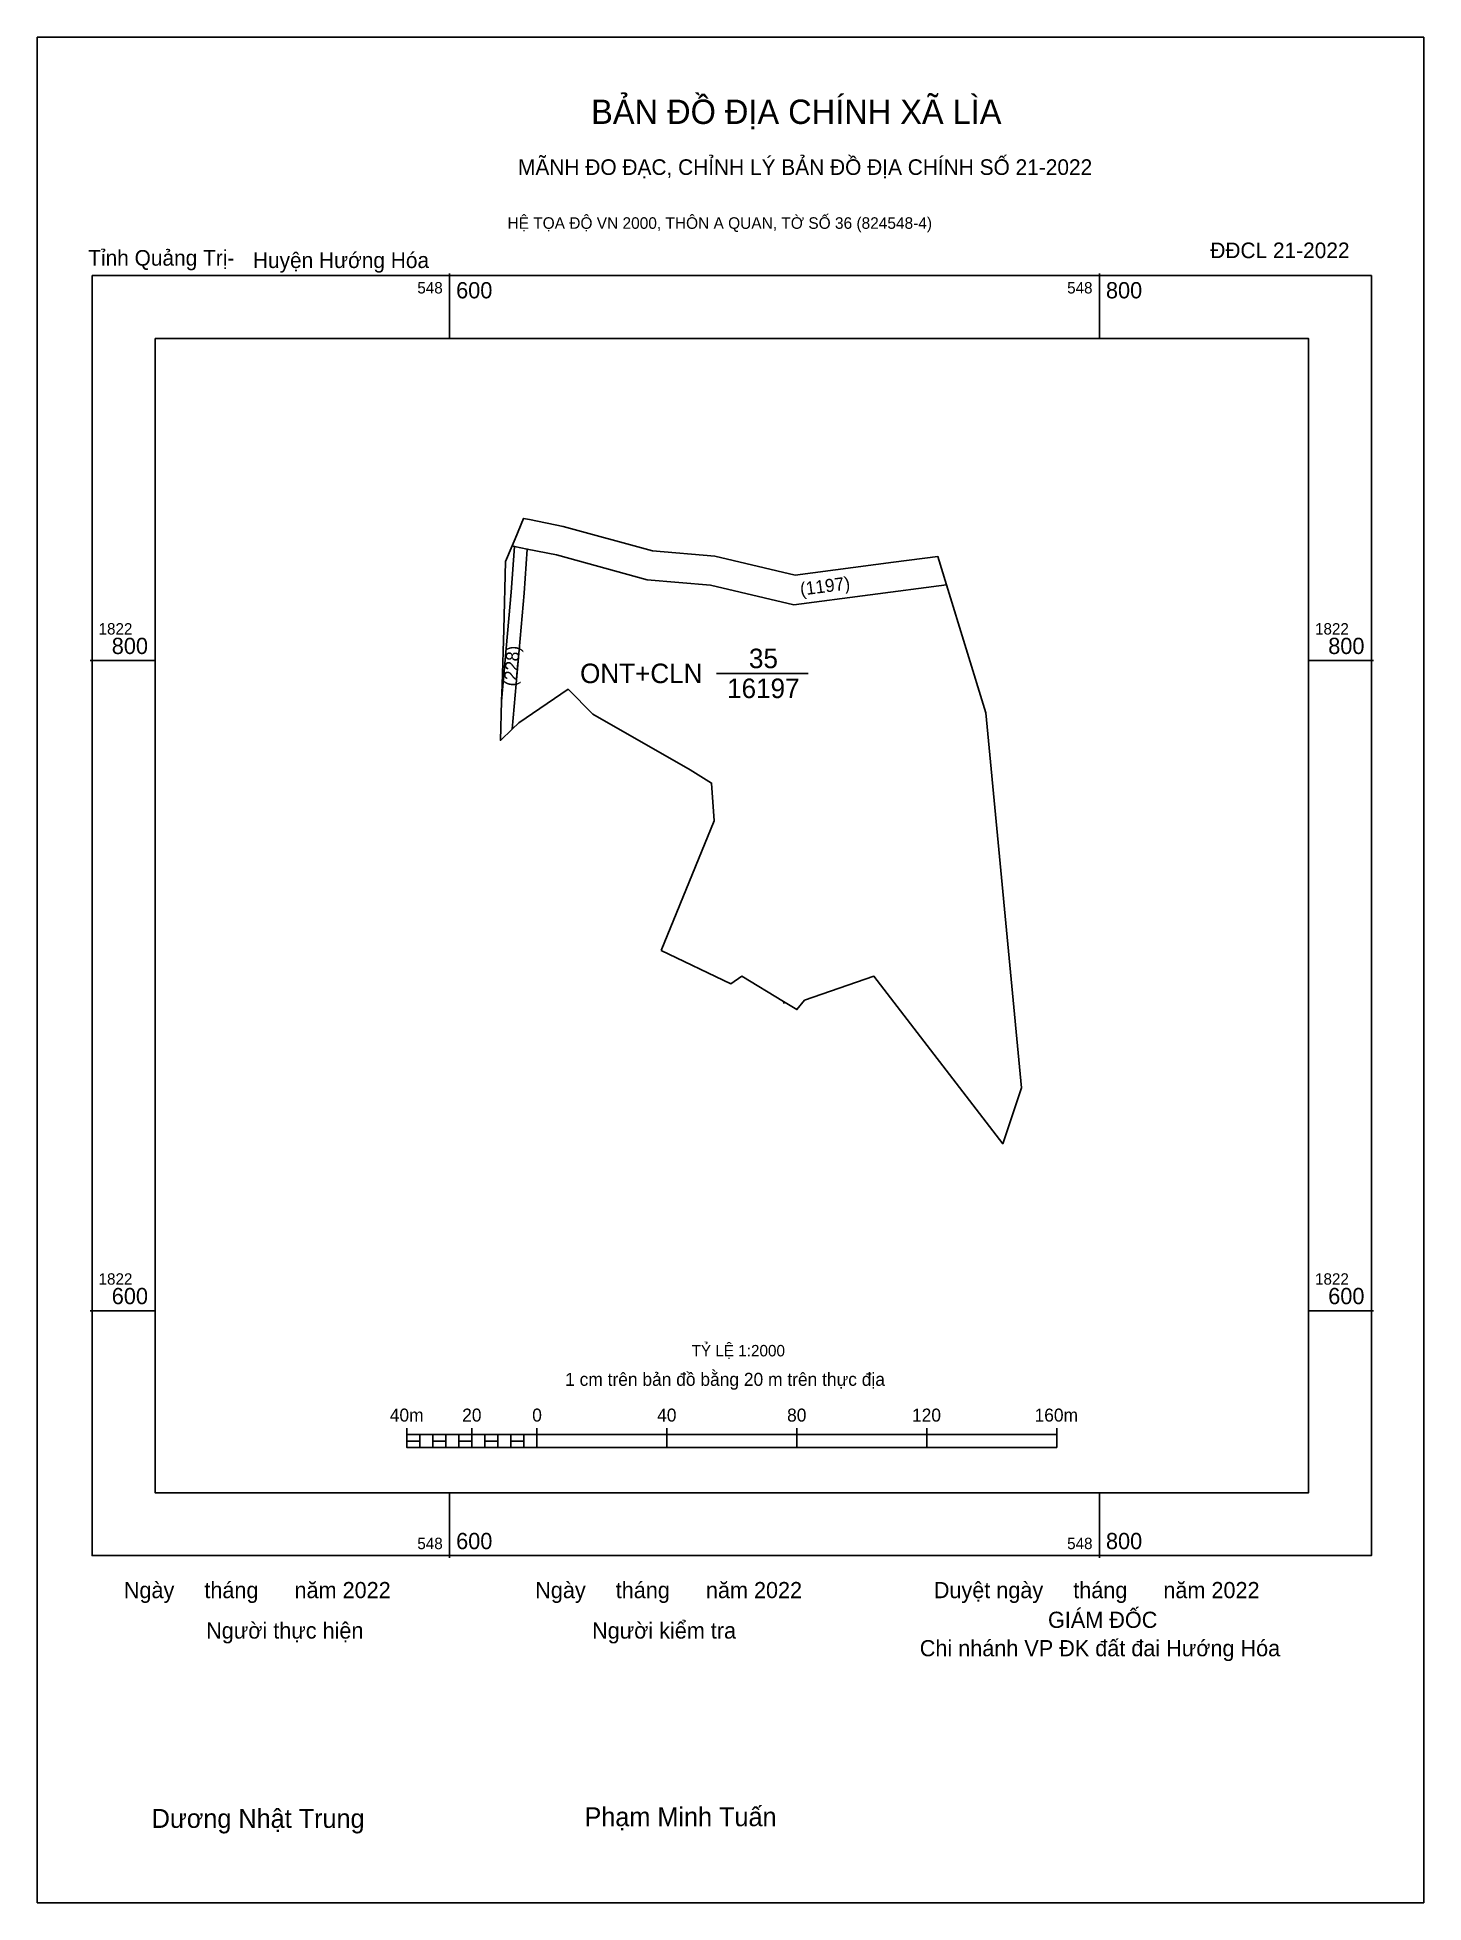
# Model space of a CAD drawing. Extents: x 548473 to 548900, y 1822418 to 1822992.
import ezdxf

# ---------------------------------------------------------------- set-up
doc = ezdxf.new("R2010")
doc.units = 0
for name, color, linetype in [('Level 10', 7, 'Continuous'), ('Level 13', 7, 'Continuous'), ('Level 15', 7, 'Continuous'), ('Level 27', 7, 'Continuous'), ('Level 46', 7, 'Continuous'), ('Level 50', 7, 'Continuous'), ('Level 59', 7, 'Continuous'), ('Level 6', 7, 'Continuous'), ('Level 62', 7, 'Continuous'), ('Level 63', 7, 'Continuous'), ('Level 9', 7, 'Continuous')]:
    doc.layers.add(name, color=color, linetype=linetype)

msp = doc.modelspace()

# ---------------------------------------------------------------- linework, layer by layer
at = {"layer": 'Level 10'}
msp.add_line((548682.14, 1822796.05), (548710.4, 1822796.05), dxfattribs=at)
msp.add_lwpolyline([(548665.08, 1822710.82), (548681.43, 1822750.7), (548680.6, 1822762.31), (548674.08, 1822766.33), (548644.04, 1822783.5), (548636.53, 1822791.19), (548621.32, 1822780.79), (548619.25, 1822778.85), (548615.61, 1822775.42), (548616, 1822787.51), (548616.16, 1822792.48), (548616.71, 1822809.54), (548617.22, 1822830.44), (548619.2, 1822835.24), (548620.12, 1822837.46), (548622.7, 1822843.72), (548624.55, 1822843.35), (548634.97, 1822841.25), (548662.39, 1822833.74), (548681.64, 1822832.08), (548706.38, 1822826.31), (548736.65, 1822830.27), (548750.25, 1822832.05), (548752.92, 1822823.33), (548765.02, 1822783.88), (548776.06, 1822668.54), (548770.25, 1822651.36), (548730.57, 1822702.9), (548709.24, 1822695.48), (548706.91, 1822692.63), (548702.8, 1822695.11), (548689.9, 1822702.9), (548686.58, 1822700.54)], close=True, dxfattribs=at)
at = {"layer": 'Level 15'}
msp.add_lwpolyline([(548473.09, 1822991.72), (548899.8, 1822991.72), (548899.8, 1822417.88), (548473.09, 1822417.88)], close=True, dxfattribs=at)
at = {"layer": 'Level 27'}
for p, q in [((548622.7, 1822843.72), (548622.69, 1822843.73)), ((548681.64, 1822832.08), (548681.62, 1822832.08)), ((548615.61, 1822775.42), (548615.61, 1822775.4)), ((548665.08, 1822710.82), (548665.06, 1822710.83)), ((548686.58, 1822700.54), (548686.57, 1822700.53))]:
    msp.add_line(p, q, dxfattribs=at)
at = {"layer": 'Level 46'}
msp.add_line((548702.8, 1822695.11), (548702.89, 1822694.45), dxfattribs=at)
at = {"layer": 'Level 50'}
msp.add_lwpolyline([(548619.2, 1822835.24), (548619.95, 1822835.09), (548623.89, 1822834.3), (548632.86, 1822832.5), (548660.82, 1822824.84), (548680.24, 1822823.16), (548680.27, 1822823.16), (548705.91, 1822817.18), (548705.92, 1822817.18), (548752.92, 1822823.33)], dxfattribs=at)
at = {"layer": 'Level 59'}
for points in [[(548616, 1822787.51), (548618.93, 1822821.07), (548619.95, 1822835.09)], [(548619.25, 1822778.85), (548622.91, 1822820.75), (548623.89, 1822834.3)]]:
    msp.add_lwpolyline(points, dxfattribs=at)
at = {"layer": 'Level 62'}
msp.add_lwpolyline([(548509.32, 1822899.03), (548864.35, 1822899.03), (548864.35, 1822544.01), (548509.32, 1822544.01)], close=True, dxfattribs=at)
at = {"layer": 'Level 63'}
for p, q in [((548600, 1822919.03), (548600, 1822899.03)), ((548800, 1822919.03), (548800, 1822899.03)), ((548489.32, 1822800), (548509.32, 1822800)), ((548864.35, 1822800), (548884.35, 1822800)), ((548489.32, 1822600), (548509.32, 1822600)), ((548864.35, 1822600), (548884.35, 1822600)), ((548586.84, 1822563.88), (548586.84, 1822557.88)), ((548586.84, 1822561.88), (548786.84, 1822561.88)), ((548590.84, 1822561.88), (548590.84, 1822557.88)), ((548594.84, 1822561.88), (548594.84, 1822557.88)), ((548598.84, 1822561.88), (548598.84, 1822557.88)), ((548602.84, 1822561.88), (548602.84, 1822557.88)), ((548606.84, 1822563.88), (548606.84, 1822557.88)), ((548606.84, 1822561.88), (548606.84, 1822557.88)), ((548610.84, 1822561.88), (548610.84, 1822557.88)), ((548614.84, 1822561.88), (548614.84, 1822557.88)), ((548618.84, 1822561.88), (548618.84, 1822557.88)), ((548622.84, 1822561.88), (548622.84, 1822557.88)), ((548626.84, 1822563.88), (548626.84, 1822557.88)), ((548626.84, 1822561.88), (548626.84, 1822557.88)), ((548666.84, 1822563.88), (548666.84, 1822557.88)), ((548706.84, 1822563.88), (548706.84, 1822557.88)), ((548746.84, 1822563.88), (548746.84, 1822557.88)), ((548786.84, 1822563.88), (548786.84, 1822557.88)), ((548586.84, 1822557.88), (548786.84, 1822557.88)), ((548600, 1822544.01), (548600, 1822524.01)), ((548800, 1822544.01), (548800, 1822524.01))]:
    msp.add_line(p, q, dxfattribs=at)
for points in [[(548489.95, 1822918.41), (548883.72, 1822918.41), (548883.72, 1822524.64), (548489.95, 1822524.64)], [(548586.84, 1822559.88), (548590.84, 1822559.88), (548590.84, 1822557.88), (548586.84, 1822557.88)], [(548586.84, 1822559.88), (548590.84, 1822559.88), (548590.84, 1822557.88), (548586.84, 1822557.88)], [(548594.84, 1822559.88), (548598.84, 1822559.88), (548598.84, 1822557.88), (548594.84, 1822557.88)], [(548602.84, 1822559.88), (548606.84, 1822559.88), (548606.84, 1822557.88), (548602.84, 1822557.88)], [(548610.84, 1822559.88), (548614.84, 1822559.88), (548614.84, 1822557.88), (548610.84, 1822557.88)], [(548618.84, 1822559.88), (548622.84, 1822559.88), (548622.84, 1822557.88), (548618.84, 1822557.88)]]:
    msp.add_lwpolyline(points, close=True, dxfattribs=at)

# ---------------------------------------------------------------- texts
at = {"layer": 'Level 10'}
for s, rotation, p in [('(1197)', 7.45254, (548708.11, 1822819.94)), ('(228)', 85.01191, (548620.54, 1822791.94))]:
    msp.add_text(s, height=4, rotation=rotation, dxfattribs=at).set_placement(p)
at = {"layer": 'Level 13'}
for s, p in [('35', (548692.13, 1822797.65)), ('ONT+CLN', (548640.15, 1822793.05)), ('16197', (548685.39, 1822788.45))]:
    msp.add_text(s, height=6, dxfattribs=at).set_placement(p)
at = {"layer": 'Level 6'}
msp.add_text('TỶ LỆ 1:2000', height=3.5158, dxfattribs=at).set_placement((548674.46, 1822585.94))
at = {"layer": 'Level 63'}
for s, height, p in [('BẢN ĐỒ ĐỊA CHÍNH XÃ LÌA', 7.4873, (548643.56, 1822965.07)), ('MÃNH ĐO ĐẠC, CHỈNH LÝ BẢN ĐỒ ĐỊA CHÍNH SỐ 21-2022', 4.8044, (548621.06, 1822949.38)), ('HỆ TỌA ĐỘ VN 2000, THÔN A QUAN, TỜ SỐ 36 (824548-4)', 3.5565, (548617.8, 1822932.8)), ('548', 3.5, (548590.06, 1822912.91)), ('600', 5, (548602, 1822911.41)), ('548', 3.5, (548790.06, 1822912.91)), ('800', 5, (548802, 1822911.41)), ('1822', 3.5, (548491.95, 1822808)), ('1822', 3.5, (548866.35, 1822808)), ('800', 5, (548496.01, 1822802)), ('800', 5, (548870.41, 1822802)), ('D', 0.02, (548702.8, 1822695.1)), ('1822', 3.5, (548491.95, 1822608)), ('1822', 3.5, (548866.35, 1822608)), ('600', 5, (548496.01, 1822602)), ('600', 5, (548870.41, 1822602)), ('1 cm trên bản đồ bằng 20 m trên thực địa', 4, (548635.55, 1822576.88)), ('40m', 4, (548581.58, 1822565.88)), ('20', 4, (548603.86, 1822565.88)), ('0', 4, (548625.42, 1822565.88)), ('40', 4, (548663.86, 1822565.88)), ('80', 4, (548703.86, 1822565.88)), ('120', 4, (548742.31, 1822565.88)), ('160m', 4, (548780.03, 1822565.88)), ('548', 3.5, (548590.06, 1822526.64)), ('600', 5, (548602, 1822526.64)), ('548', 3.5, (548790.06, 1822526.64)), ('800', 5, (548802, 1822526.64)), ('Ngày     tháng      năm 2022', 4.9766, (548499.73, 1822511.56)), ('Ngày     tháng      năm 2022', 4.9766, (548626.35, 1822511.56)), ('Duyệt ngày     tháng      năm 2022', 4.9766, (548749.02, 1822511.56)), ('GIÁM ĐỐC', 4.977, (548784.17, 1822502.42)), ('Người thực hiện', 4.9766, (548525.06, 1822499.12)), ('Người kiểm tra', 4.9766, (548643.84, 1822499.12)), ('Chi nhánh VP ĐK đất đai Hướng Hóa', 4.9766, (548744.7, 1822493.69)), ('Dương Nhật Trung', 5.8048, (548508.31, 1822440.9)), ('Phạm Minh Tuấn', 5.8048, (548641.51, 1822441.42))]:
    msp.add_text(s, height=height, dxfattribs=at).set_placement(p)
at = {"layer": 'Level 9'}
for s, p in [('Tỉnh Quảng Trị-', (548488.76, 1822921.46)), ('Huyện Hướng Hóa', (548539.45, 1822920.74)), ('ĐĐCL 21-2022', (548834.12, 1822923.78))]:
    msp.add_text(s, height=4.8044, dxfattribs=at).set_placement(p)

doc.saveas('drawing.dxf')
